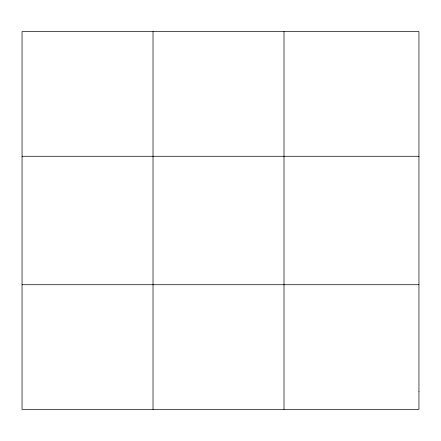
<?xml version="1.0" encoding="UTF-8"?>
<svg xmlns="http://www.w3.org/2000/svg" width="441" height="441" viewBox="0 0 441 441"><rect width="100%" height="100%" fill="white"/><g stroke="black" fill="none" stroke-linecap="round" stroke-linejoin="round"><path stroke-width="0.66" d="M153.027 31.592L153.027 409.408M284.004 31.592L284.004 409.408M22.05 156.274L418.95 156.274M22.05 284.726L418.95 284.726M418.95 391.597L418.95 409.408L22.05 409.408L22.05 31.592L418.95 31.592L418.95 391.597"/></g></svg>
